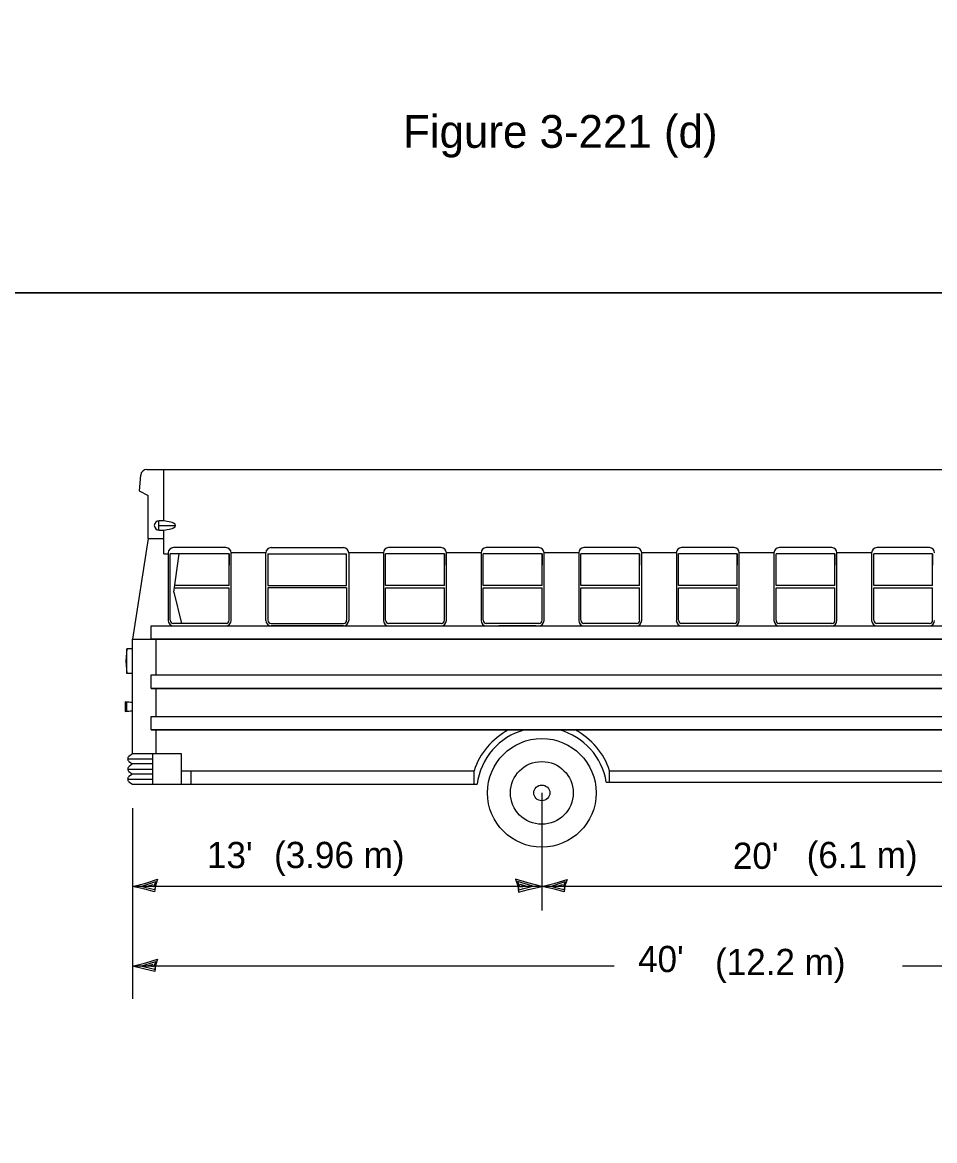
# Model space of a CAD drawing. Extents: x 2145173 to 2147094, y 2149363 to 2149822.
# Drawn here: x 2146798.34 to 2146830.17, y 2149625.76 to 2149664.79 of the extents above; entities that cross this region are included whole.
import ezdxf

# ---------------------------------------------------------------- set-up
doc = ezdxf.new("R2010")
doc.units = 0
for name, color, linetype in [('Design_EX_Roadway Dimensions', 7, 'Continuous'), ('Sheets_General Details', 7, 'Continuous'), ('Topo_Building', 7, 'Continuous')]:
    doc.layers.add(name, color=color, linetype=linetype)

msp = doc.modelspace()

# ---------------------------------------------------------------- linework, layer by layer
at = {"layer": 'Design_EX_Roadway Dimensions'}
for p, q in [((2146802.18, 2149637.372), (2146802.18, 2149630.708)), ((2146816.467, 2149635.326), (2146816.467, 2149633.793)), ((2146815.967, 2149634.639), (2146802.18, 2149634.639)), ((2146838.448, 2149634.639), (2146815.967, 2149634.639)), ((2146818.995, 2149631.855), (2146802.18, 2149631.855)), ((2146846.141, 2149631.855), (2146829.052, 2149631.855))]:
    msp.add_line(p, q, dxfattribs=at)
for points in [[(2146802.984, 2149634.66), (2146802.957, 2149634.444), (2146802.619, 2149634.538), (2146802.18, 2149634.639), (2146802.647, 2149634.752), (2146803.059, 2149634.884), (2146802.984, 2149634.66), (2146802.949, 2149634.517), (2146802.475, 2149634.639), (2146802.994, 2149634.804), (2146802.918, 2149634.617), (2146802.699, 2149634.645), (2146802.908, 2149634.703)], [(2146815.626, 2149634.661), (2146815.653, 2149634.435), (2146816.008, 2149634.534), (2146816.467, 2149634.639), (2146815.979, 2149634.76), (2146815.551, 2149634.894), (2146815.626, 2149634.661), (2146815.663, 2149634.513), (2146816.159, 2149634.64), (2146815.618, 2149634.812), (2146815.698, 2149634.62), (2146815.924, 2149634.647), (2146815.706, 2149634.707)], [(2146817.273, 2149634.66), (2146817.246, 2149634.443), (2146816.907, 2149634.538), (2146816.467, 2149634.639), (2146816.935, 2149634.754), (2146817.346, 2149634.883), (2146817.273, 2149634.66), (2146817.238, 2149634.517), (2146816.765, 2149634.639), (2146817.283, 2149634.804), (2146817.207, 2149634.62), (2146816.989, 2149634.647), (2146817.196, 2149634.703)], [(2146802.986, 2149631.877), (2146802.958, 2149631.661), (2146802.619, 2149631.754), (2146802.18, 2149631.855), (2146802.649, 2149631.969), (2146803.059, 2149632.101), (2146802.986, 2149631.877), (2146802.951, 2149631.734), (2146802.477, 2149631.855), (2146802.996, 2149632.02), (2146802.92, 2149631.835), (2146802.702, 2149631.863), (2146802.908, 2149631.919)]]:
    msp.add_lwpolyline(points, dxfattribs=at)
at = {"layer": 'Sheets_General Details'}
for points in [[(2146770.424, 2149781.285), (2146965.046, 2149781.285), (2146965.046, 2149655.354), (2146770.424, 2149655.354)], [(2146770.424, 2149655.354), (2146965.046, 2149655.354), (2146965.046, 2149529.422), (2146770.424, 2149529.422)]]:
    msp.add_lwpolyline(points, close=True, dxfattribs=at)
at = {"layer": 'Topo_Building'}
for p, q in [((2146802.688, 2149649.186), (2146802.728, 2149649.186)), ((2146802.728, 2149649.186), (2146845.592, 2149649.186)), ((2146803.276, 2149647.39), (2146803.276, 2149649.186)), ((2146802.468, 2149648.987), (2146802.417, 2149648.446)), ((2146802.417, 2149648.446), (2146802.728, 2149648.28)), ((2146802.728, 2149646.777), (2146802.728, 2149648.28)), ((2146803.108, 2149647.069), (2146803.108, 2149647.397)), ((2146803.108, 2149647.233), (2146803.687, 2149647.233)), ((2146803.276, 2149646.245), (2146803.276, 2149647.075)), ((2146802.728, 2149646.777), (2146802.18, 2149643.26)), ((2146802.728, 2149646.777), (2146803.276, 2149646.777)), ((2146805.444, 2149646.459), (2146803.613, 2149646.459)), ((2146807.021, 2149646.459), (2146809.545, 2149646.459)), ((2146812.954, 2149646.459), (2146811.122, 2149646.459)), ((2146816.362, 2149646.459), (2146814.53, 2149646.459)), ((2146819.769, 2149646.459), (2146817.937, 2149646.459)), ((2146823.176, 2149646.459), (2146821.344, 2149646.459)), ((2146826.583, 2149646.459), (2146824.751, 2149646.459)), ((2146829.991, 2149646.459), (2146828.159, 2149646.459)), ((2146803.276, 2149646.245), (2146803.429, 2149646.245)), ((2146803.429, 2149646.275), (2146803.429, 2149643.915)), ((2146805.557, 2149646.245), (2146803.503, 2149646.245)), ((2146803.503, 2149643.924), (2146803.503, 2149646.245)), ((2146803.632, 2149644.9), (2146803.809, 2149646.245)), ((2146805.557, 2149646.245), (2146805.557, 2149645.853)), ((2146805.557, 2149645.137), (2146805.557, 2149646.245)), ((2146805.627, 2149643.915), (2146805.627, 2149646.275)), ((2146806.837, 2149646.275), (2146805.627, 2149646.275)), ((2146806.837, 2149643.915), (2146806.837, 2149646.275)), ((2146806.908, 2149646.245), (2146809.655, 2149646.245)), ((2146806.908, 2149646.245), (2146806.908, 2149645.137)), ((2146809.655, 2149645.137), (2146809.655, 2149646.245)), ((2146809.729, 2149646.275), (2146809.729, 2149643.915)), ((2146810.939, 2149646.275), (2146809.729, 2149646.275)), ((2146810.939, 2149646.275), (2146810.939, 2149643.915)), ((2146813.067, 2149646.245), (2146811.012, 2149646.245)), ((2146811.012, 2149645.137), (2146811.012, 2149646.245)), ((2146813.067, 2149646.245), (2146813.067, 2149645.853)), ((2146813.067, 2149645.137), (2146813.067, 2149646.245)), ((2146813.137, 2149644.674), (2146813.137, 2149646.275)), ((2146813.137, 2149643.915), (2146813.137, 2149646.275)), ((2146814.347, 2149646.275), (2146813.137, 2149646.275)), ((2146814.347, 2149646.275), (2146814.347, 2149643.915)), ((2146816.474, 2149646.245), (2146814.42, 2149646.245)), ((2146814.42, 2149645.137), (2146814.42, 2149646.245)), ((2146816.077, 2149646.245), (2146815.154, 2149646.245)), ((2146816.474, 2149646.245), (2146816.474, 2149645.853)), ((2146816.474, 2149645.137), (2146816.474, 2149646.245)), ((2146816.545, 2149644.674), (2146816.545, 2149646.275)), ((2146816.545, 2149643.915), (2146816.545, 2149646.275)), ((2146817.754, 2149646.275), (2146816.545, 2149646.275)), ((2146817.754, 2149646.275), (2146817.754, 2149643.915)), ((2146819.881, 2149646.245), (2146817.827, 2149646.245)), ((2146817.827, 2149645.137), (2146817.827, 2149646.245)), ((2146819.881, 2149646.245), (2146819.881, 2149645.853)), ((2146819.881, 2149645.137), (2146819.881, 2149646.245)), ((2146819.952, 2149644.674), (2146819.952, 2149646.275)), ((2146819.952, 2149643.915), (2146819.952, 2149646.275)), ((2146821.161, 2149646.275), (2146819.952, 2149646.275)), ((2146821.161, 2149646.275), (2146821.161, 2149643.915)), ((2146823.288, 2149646.245), (2146821.234, 2149646.245)), ((2146821.234, 2149645.137), (2146821.234, 2149646.245)), ((2146823.288, 2149646.245), (2146823.288, 2149645.853)), ((2146823.288, 2149645.137), (2146823.288, 2149646.245)), ((2146823.359, 2149644.674), (2146823.359, 2149646.275)), ((2146823.359, 2149643.915), (2146823.359, 2149646.275)), ((2146824.568, 2149646.275), (2146823.359, 2149646.275)), ((2146824.568, 2149646.275), (2146824.568, 2149643.915)), ((2146826.695, 2149646.245), (2146824.641, 2149646.245)), ((2146824.641, 2149645.137), (2146824.641, 2149646.245)), ((2146826.695, 2149646.245), (2146826.695, 2149645.853)), ((2146826.695, 2149645.137), (2146826.695, 2149646.245)), ((2146826.766, 2149644.674), (2146826.766, 2149646.275)), ((2146826.766, 2149643.915), (2146826.766, 2149646.275)), ((2146827.976, 2149646.275), (2146826.766, 2149646.275)), ((2146827.976, 2149646.275), (2146827.976, 2149643.915)), ((2146830.103, 2149646.245), (2146828.049, 2149646.245)), ((2146828.049, 2149645.137), (2146828.049, 2149646.245)), ((2146830.103, 2149646.245), (2146830.103, 2149645.853)), ((2146830.103, 2149645.137), (2146830.103, 2149646.245)), ((2146803.632, 2149644.9), (2146803.888, 2149643.814)), ((2146803.652, 2149645.054), (2146805.557, 2149645.054)), ((2146805.557, 2149645.137), (2146803.663, 2149645.137)), ((2146805.557, 2149643.924), (2146805.557, 2149645.054)), ((2146806.908, 2149645.137), (2146809.655, 2149645.137)), ((2146809.655, 2149645.054), (2146806.908, 2149645.054)), ((2146806.908, 2149645.054), (2146806.908, 2149643.915)), ((2146809.655, 2149645.054), (2146809.655, 2149643.924)), ((2146813.067, 2149645.137), (2146811.012, 2149645.137)), ((2146811.012, 2149645.054), (2146813.067, 2149645.054)), ((2146811.012, 2149643.924), (2146811.012, 2149645.054)), ((2146813.067, 2149643.924), (2146813.067, 2149645.054)), ((2146816.474, 2149645.137), (2146814.42, 2149645.137)), ((2146814.42, 2149645.054), (2146816.474, 2149645.054)), ((2146814.42, 2149643.924), (2146814.42, 2149645.054)), ((2146816.474, 2149643.924), (2146816.474, 2149645.054)), ((2146819.881, 2149645.137), (2146817.827, 2149645.137)), ((2146817.827, 2149645.054), (2146819.881, 2149645.054)), ((2146817.827, 2149643.924), (2146817.827, 2149645.054)), ((2146819.881, 2149643.924), (2146819.881, 2149645.054)), ((2146823.288, 2149645.137), (2146821.234, 2149645.137)), ((2146821.234, 2149645.054), (2146823.288, 2149645.054)), ((2146821.234, 2149643.924), (2146821.234, 2149645.054)), ((2146823.288, 2149643.924), (2146823.288, 2149645.054)), ((2146826.695, 2149645.137), (2146824.641, 2149645.137)), ((2146824.641, 2149645.054), (2146826.695, 2149645.054)), ((2146824.641, 2149643.924), (2146824.641, 2149645.054)), ((2146826.695, 2149643.924), (2146826.695, 2149645.054)), ((2146830.103, 2149645.137), (2146828.049, 2149645.137)), ((2146828.049, 2149645.054), (2146830.103, 2149645.054)), ((2146828.049, 2149643.924), (2146828.049, 2149645.054)), ((2146830.103, 2149643.924), (2146830.103, 2149645.054)), ((2146802.831, 2149643.26), (2146802.831, 2149643.731)), ((2146802.831, 2149643.26), (2146802.831, 2149643.731)), ((2146802.831, 2149643.731), (2146841.487, 2149643.731)), ((2146802.831, 2149643.731), (2146803.613, 2149643.731)), ((2146805.447, 2149643.814), (2146803.613, 2149643.814)), ((2146803.613, 2149643.731), (2146805.444, 2149643.731)), ((2146805.444, 2149643.731), (2146807.021, 2149643.731)), ((2146807.018, 2149643.814), (2146809.545, 2149643.814)), ((2146809.545, 2149643.731), (2146807.021, 2149643.731)), ((2146809.545, 2149643.731), (2146811.122, 2149643.731)), ((2146812.957, 2149643.814), (2146811.122, 2149643.814)), ((2146811.122, 2149643.731), (2146812.954, 2149643.731)), ((2146812.954, 2149643.731), (2146814.53, 2149643.731)), ((2146816.364, 2149643.814), (2146814.53, 2149643.814)), ((2146814.53, 2149643.731), (2146816.362, 2149643.731)), ((2146816.26, 2149643.731), (2146814.97, 2149643.731)), ((2146816.362, 2149643.731), (2146817.937, 2149643.731)), ((2146819.771, 2149643.814), (2146817.937, 2149643.814)), ((2146817.937, 2149643.731), (2146819.769, 2149643.731)), ((2146819.769, 2149643.731), (2146821.344, 2149643.731)), ((2146823.178, 2149643.814), (2146821.344, 2149643.814)), ((2146821.344, 2149643.731), (2146823.176, 2149643.731)), ((2146823.176, 2149643.731), (2146824.751, 2149643.731)), ((2146826.585, 2149643.814), (2146824.751, 2149643.814)), ((2146824.751, 2149643.731), (2146826.583, 2149643.731)), ((2146826.583, 2149643.731), (2146828.159, 2149643.731)), ((2146829.993, 2149643.814), (2146828.159, 2149643.814)), ((2146828.159, 2149643.731), (2146829.991, 2149643.731)), ((2146829.991, 2149643.731), (2146831.566, 2149643.731)), ((2146801.988, 2149642.927), (2146801.956, 2149642.494)), ((2146802.18, 2149642.927), (2146801.988, 2149642.927)), ((2146801.988, 2149642.061), (2146801.988, 2149642.927)), ((2146802.18, 2149639.265), (2146802.18, 2149643.26)), ((2146802.18, 2149643.26), (2146802.831, 2149643.26)), ((2146802.831, 2149643.26), (2146841.487, 2149643.26)), ((2146841.487, 2149643.26), (2146802.831, 2149643.26)), ((2146803.004, 2149642.02), (2146803.004, 2149643.26)), ((2146801.956, 2149642.494), (2146801.988, 2149642.061)), ((2146802.18, 2149642.061), (2146801.988, 2149642.061)), ((2146802.831, 2149642.02), (2146841.487, 2149642.02)), ((2146802.831, 2149641.548), (2146802.831, 2149642.02)), ((2146802.831, 2149641.548), (2146802.831, 2149642.02)), ((2146802.831, 2149642.02), (2146841.487, 2149642.02)), ((2146802.831, 2149641.548), (2146841.487, 2149641.548)), ((2146841.487, 2149641.548), (2146802.831, 2149641.548)), ((2146803.004, 2149640.57), (2146803.004, 2149641.548)), ((2146801.924, 2149641.074), (2146801.924, 2149640.744)), ((2146801.988, 2149640.748), (2146801.988, 2149641.072)), ((2146802.831, 2149640.57), (2146841.487, 2149640.57)), ((2146802.831, 2149640.099), (2146802.831, 2149640.57)), ((2146802.831, 2149640.099), (2146802.831, 2149640.57)), ((2146802.831, 2149640.57), (2146841.487, 2149640.57)), ((2146802.831, 2149640.099), (2146841.487, 2149640.099)), ((2146841.487, 2149640.099), (2146802.831, 2149640.099)), ((2146803.004, 2149639.265), (2146803.004, 2149640.099)), ((2146802.016, 2149639.088), (2146802.899, 2149639.088)), ((2146802.18, 2149639.265), (2146802.059, 2149639.175)), ((2146802.059, 2149638.999), (2146802.18, 2149638.91)), ((2146803.004, 2149639.265), (2146802.18, 2149639.265)), ((2146802.899, 2149638.202), (2146802.899, 2149639.265)), ((2146803.89, 2149639.265), (2146803.004, 2149639.265)), ((2146803.89, 2149638.202), (2146803.89, 2149639.265)), ((2146802.016, 2149638.733), (2146802.899, 2149638.733)), ((2146802.061, 2149638.644), (2146802.18, 2149638.556)), ((2146802.18, 2149638.91), (2146802.062, 2149638.821)), ((2146802.899, 2149638.91), (2146802.18, 2149638.91)), ((2146803.89, 2149638.667), (2146814.102, 2149638.667)), ((2146804.215, 2149638.667), (2146804.215, 2149638.202)), ((2146814.102, 2149638.202), (2146814.102, 2149638.667)), ((2146818.832, 2149638.667), (2146836.083, 2149638.667)), ((2146818.832, 2149638.276), (2146818.832, 2149638.667)), ((2146802.016, 2149638.379), (2146802.899, 2149638.379)), ((2146802.18, 2149638.557), (2146802.059, 2149638.467)), ((2146802.059, 2149638.291), (2146802.18, 2149638.202)), ((2146802.899, 2149638.556), (2146802.18, 2149638.556)), ((2146818.717, 2149638.276), (2146836.198, 2149638.276)), ((2146802.18, 2149638.202), (2146804.215, 2149638.202)), ((2146804.215, 2149638.202), (2146814.206, 2149638.202)), ((2146816.467, 2149637.901), (2146816.467, 2149635.326)), ((2146816.467, 2149636.678), (2146816.467, 2149634.639))]:
    msp.add_line(p, q, dxfattribs=at)
for radius in [1.896, 1.094]:
    msp.add_circle((2146816.467, 2149637.901), radius, dxfattribs=at)
for centre, radius, start, end in [((2146802.688, 2149648.966), 0.22, 90, 174.5464), ((2146803.109, 2149647.233), 0.164, 90, 270), ((2146803.613, 2149646.276), 0.184, 90, 180), ((2146805.444, 2149646.276), 0.184, 0, 90), ((2146807.021, 2149646.276), 0.184, 90, 180), ((2146809.545, 2149646.276), 0.184, 0, 90), ((2146811.122, 2149646.276), 0.184, 90, 180), ((2146812.953, 2149646.276), 0.184, 0, 90), ((2146814.53, 2149646.276), 0.184, 90, 180), ((2146816.361, 2149646.276), 0.184, 0, 90), ((2146817.937, 2149646.276), 0.184, 90, 180), ((2146819.768, 2149646.276), 0.184, 0, 90), ((2146821.344, 2149646.276), 0.184, 90, 180), ((2146823.175, 2149646.276), 0.184, 0, 90), ((2146824.751, 2149646.276), 0.184, 90, 180), ((2146826.582, 2149646.276), 0.184, 0, 90), ((2146828.16, 2149646.276), 0.184, 90, 180), ((2146829.99, 2149646.276), 0.184, 0, 90), ((2146803.613, 2149643.915), 0.184, 180, 270), ((2146803.613, 2149643.924), 0.11, 180, 270), ((2146805.444, 2149643.915), 0.184, 270, 0), ((2146805.447, 2149643.924), 0.11, 270, 0), ((2146807.021, 2149643.915), 0.184, 180, 270), ((2146807.017, 2149643.924), 0.11, 180, 270), ((2146809.545, 2149643.924), 0.11, 270, 360), ((2146809.545, 2149643.915), 0.184, 270, 0), ((2146811.122, 2149643.915), 0.184, 180, 270), ((2146811.122, 2149643.924), 0.11, 180, 270), ((2146812.953, 2149643.915), 0.184, 270, 0), ((2146812.957, 2149643.924), 0.11, 270, 0), ((2146814.53, 2149643.915), 0.184, 180, 270), ((2146814.53, 2149643.924), 0.11, 180, 270), ((2146816.361, 2149643.915), 0.184, 270, 0), ((2146816.365, 2149643.924), 0.11, 270, 0), ((2146817.937, 2149643.915), 0.184, 180, 270), ((2146817.937, 2149643.924), 0.11, 180, 270), ((2146819.768, 2149643.915), 0.184, 270, 0), ((2146819.772, 2149643.924), 0.11, 270, 0), ((2146821.344, 2149643.915), 0.184, 180, 270), ((2146821.344, 2149643.924), 0.11, 180, 270), ((2146823.175, 2149643.915), 0.184, 270, 0), ((2146823.179, 2149643.924), 0.11, 270, 0), ((2146824.751, 2149643.915), 0.184, 180, 270), ((2146824.751, 2149643.924), 0.11, 180, 270), ((2146826.582, 2149643.915), 0.184, 270, 0), ((2146826.586, 2149643.924), 0.11, 270, 0), ((2146828.16, 2149643.915), 0.184, 180, 270), ((2146828.16, 2149643.924), 0.11, 180, 270), ((2146829.99, 2149643.915), 0.184, 270, 0), ((2146829.994, 2149643.924), 0.11, 270, 0), ((2146816.467, 2149637.901), 2.486, 117.8599, 162.0537), ((2146816.467, 2149637.901), 2.281, 105.4517, 172.412), ((2146816.467, 2149637.901), 2.281, 9.4578, 74.5275), ((2146816.467, 2149637.901), 2.486, 17.9463, 62.1471), ((2146802.125, 2149639.087), 0.11, 126.9571, 233.2072), ((2146802.127, 2149638.732), 0.11, 126.3475, 233.2759), ((2146802.125, 2149638.38), 0.11, 126.9349, 233.349)]:
    msp.add_arc(centre, radius, start, end, dxfattribs=at)
for centre, major_axis, start_param, end_param in [((2146803.109, 2149647.233), (0.579, 0), 4.712389, 7.853982), ((2146801.882, 2149640.909), (0.579, 0), 1.031456, 1.497662), ((2146801.882, 2149640.909), (-0.579, 0), 1.64393, 2.110137)]:
    msp.add_ellipse(centre, major_axis=major_axis, ratio=0.283925, start_param=start_param, end_param=end_param, dxfattribs=at)
msp.add_ellipse((2146816.467, 2149637.901), major_axis=(-0.28, 0), ratio=0.980232, dxfattribs=at)

# ---------------------------------------------------------------- texts
at = {"layer": 'Design_EX_Roadway Dimensions'}
for s, p in [("13'", (2146804.783, 2149635.274)), ('(3.96 m)', (2146807.123, 2149635.277)), ("20'", (2146823.134, 2149635.249)), ('(6.1 m)', (2146825.708, 2149635.277)), ("40'", (2146819.825, 2149631.647)), ('(12.2 m)', (2146822.512, 2149631.543))]:
    msp.add_text(s, height=0.9144, dxfattribs=at).set_placement(p)
at = {"layer": 'Topo_Building'}
msp.add_text('Figure 3-221 (d)', height=1.14483, dxfattribs=at).set_placement((2146811.624, 2149660.413))

doc.saveas('drawing.dxf')
